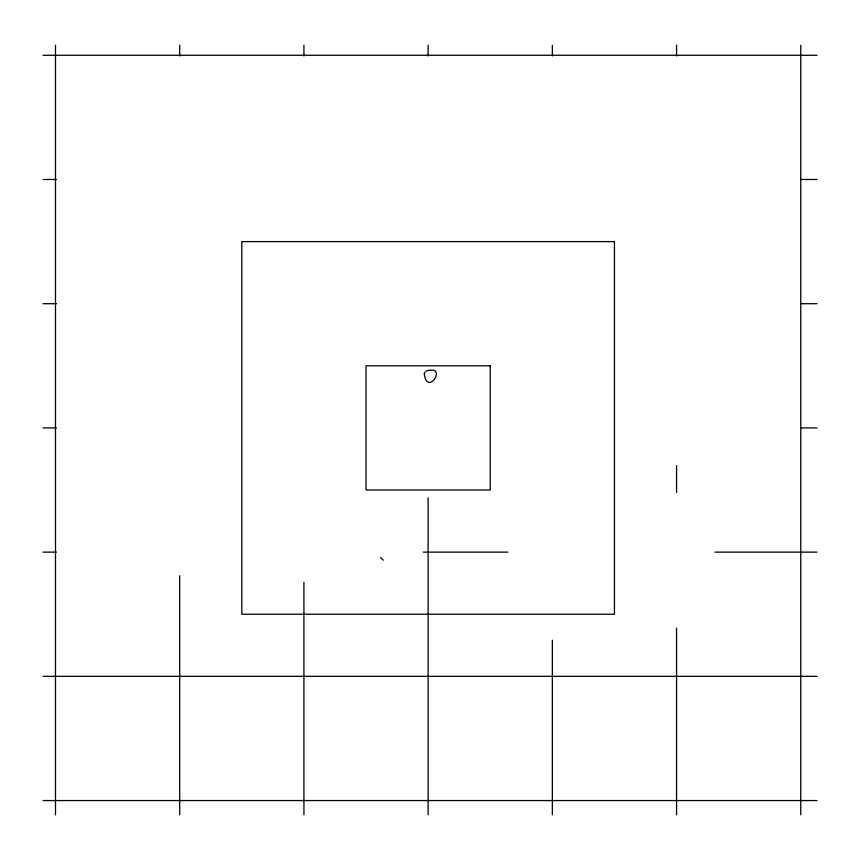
<?xml version="1.0" encoding="UTF-8"?>
<svg xmlns="http://www.w3.org/2000/svg" width="860" height="860" viewBox="0 0 860 860"><rect width="100%" height="100%" fill="white"/><g stroke="black" fill="none" stroke-linecap="round" stroke-linejoin="round"><path stroke-width="1.29" d="M424.27 373.702C426.882 397.664 449.092 364.017 425.99 371.09M424.378 373.412L425.13 372.036M43 55.276L817 55.276M43 179.482L56.438 179.482M800.875 179.482L817 179.482M43 303.698L56.438 303.698M800.875 303.698L817 303.698M43 427.914L56.438 427.914M800.875 427.914L817 427.914M43 552.12L56.438 552.12M423.281 552.12L507.938 552.12M714.875 552.12L817 552.12M43 676.336L817 676.336M43 800.553L817 800.553M380.658 557.484L383.302 560.172M800.767 45.225L800.767 814.775M676.562 45.225L676.562 55.975M676.562 465.593L676.562 492.447M676.562 628.09L676.562 814.775M552.346 45.225L552.346 55.975M552.346 640.184L552.346 814.775M428.129 45.225L428.129 55.975M428.129 497.822L428.129 814.775M303.924 45.225L303.924 55.975M303.924 582.435L303.924 814.775M179.708 45.225L179.708 55.975M179.708 575.716L179.708 814.775M55.491 45.225L55.491 814.775M614.448 241.595L241.81 241.595L241.81 614.233L614.448 614.233L614.448 241.595M490.243 365.801L366.027 365.801L366.027 490.017L490.243 490.017L490.243 365.801"/></g></svg>
